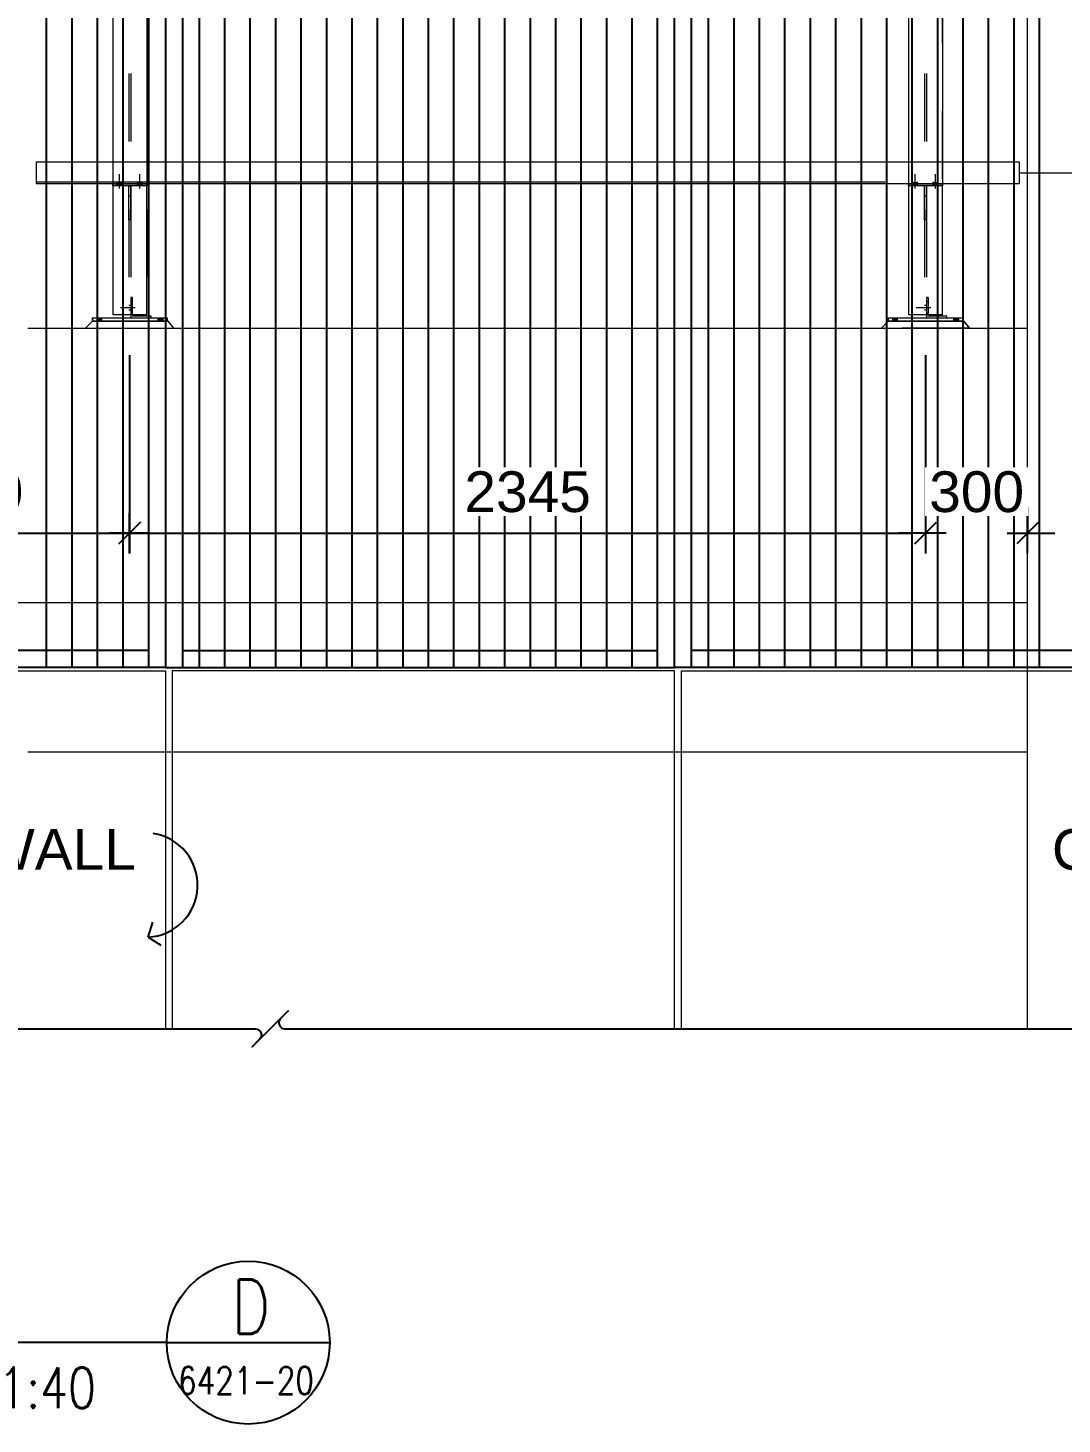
# Model space of a CAD drawing. Header units: millimetres. Extents: x 663313 to 1226001, y 1431724 to 1620898.
# Drawn here: x 663633.916 to 663636.962, y 1524693.932 to 1524698.047 of the extents above; entities that cross this region are included whole.
import ezdxf
from ezdxf.enums import TextEntityAlignment as Align

# ---------------------------------------------------------------- set-up
doc = ezdxf.new("R2010")
doc.units = ezdxf.units.MM
for name, pattern in [('Grid Line', [22.225, 12.7, -3.175, 3.175, -3.175]), ('HIDDEN', [0.375, 0.25, -0.125]), ('XKITLINE00', [0]), ('XKITLINE02', [4, 2, -2])]:
    doc.linetypes.add(name, pattern=pattern)
doc.layers.get('Defpoints').update_dxf_attribs({"color": 140})
doc.layers.add('000 - 0_HIDE_OBJ_FRAMING_DEF_SUB', color=1, linetype='Continuous', plot=False)
for name, color, linetype in [('000 - D I M', 1, 'Continuous'), ('DIM', 1, 'Continuous'), ('REVISE', 3, 'Continuous')]:
    doc.layers.add(name, color=color, linetype=linetype)
for name, color, linetype, lineweight in [('A-FLOR-E', 2, 'Continuous', 9), ('Bolt', 7, 'Continuous', 0), ('Part', 2, 'Continuous', 0), ('S-GRID', 1, 'Continuous', 9)]:
    doc.layers.add(name, color=color, linetype=linetype, lineweight=lineweight)
doc.styles.add('Arial', font='arial.ttf')
doc.styles.add('RomanS', font='romans.shx', dxfattribs={"width": 0.8})
doc.dimstyles.new('Dim - 40 - End', dxfattribs={"dimscale": 0.04, "dimtxt": 3, "dimasz": 1, "dimexe": 0, "dimexo": 2.5, "dimgap": 1.5, "dimtad": 1, "dimdec": 0, "dimlfac": 1000, "dimzin": 1, "dimdsep": 46, "dimtxsty": 'Arial', "dimblk": 'END', "dimcen": 0.09, "dimclrd": 1, "dimclre": 49, "dimclrt": 3, "dimadec": 0, "dimazin": 0, "dimtfac": 1, "dimtdec": 0, "dimtix": 1, "dimtofl": 0, "dimtmove": 2, "dimatfit": 3, "dimfxl": 1, "dimtfill": 1, "dimtfillclr": 256, "dimtolj": 1, "dimtzin": 0, "dimarcsym": 0})

# ---------------------------------------------------------------- blocks, each defined once
blk = doc.blocks.new('GM_Louver Grill Vertical Z1 - Z Profile-23736417-ENT 4 ELE-3 sheet')
at = {"layer": '000 - 0_HIDE_OBJ_FRAMING_DEF_SUB'}
blk.add_line((-1809423.6, 105340), (-1809423.6, 115350), dxfattribs=at)
blk = doc.blocks.new('8')
at = {"layer": '000 - 0_HIDE_OBJ_FRAMING_DEF_SUB'}
for p, q in [((185524.8, 115350), (185524.8, 105340)), ((185624.8, 115350), (185624.8, 105340)), ((187024.8, 105340), (187024.8, 115350)), ((187124.8, 105340), (187124.8, 115350)), ((185524.8, 105390), (184124.8, 105390)), ((185624.8, 105390), (187024.8, 105390)), ((188524.8, 105390), (187124.8, 105390))]:
    blk.add_line(p, q, dxfattribs=at)
for points in [[(184074.8, 115350), (185574.8, 115350), (185574.8, 105340), (184074.8, 105340)], [(187074.8, 115350), (185574.8, 115350), (185574.8, 105340), (187074.8, 105340)], [(187074.8, 115350), (188574.8, 115350), (188574.8, 105340), (187074.8, 105340)]]:
    blk.add_lwpolyline(points, close=True, dxfattribs=at)
for p in [(1994648.5, 0), (1994723.5, 0), (1994798.5, 0), (1994873.5, 0), (1995098.5, 0), (1995173.5, 0), (1995248.5, 0), (1995323.5, 0), (1995398.5, 0), (1995473.5, 0), (1995548.5, 0), (1995623.5, 0), (1995698.5, 0), (1995773.5, 0), (1995848.5, 0), (1995923.5, 0), (1995998.5, 0), (1996073.5, 0), (1996148.5, 0), (1996223.5, 0), (1996298.5, 0), (1996373.5, 0), (1996598.5, 0), (1996673.5, 0), (1996748.5, 0), (1996823.5, 0), (1996898.5, 0), (1996973.5, 0), (1997048.5, 0), (1997123.5, 0), (1997198.5, 0), (1997273.5, 0), (1997348.5, 0), (1997423.5, 0), (1997498.5, 0), (1997573.5, 0)]:
    blk.add_blockref('GM_Louver Grill Vertical Z1 - Z Profile-23736417-ENT 4 ELE-3 sheet', p, dxfattribs=at)
blk = doc.blocks.new('*A3562473')
at = {"layer": 'Part', "linetype": 'XKITLINE02', "lineweight": 0}
for p, q in [((668.547237, 131.130227), (668.547237, 84.030227)), ((669.017236, 131.130227), (669.017236, 84.030227)), ((669.017237, 131.130227), (669.017237, 84.030227)), ((669.077236, 131.130227), (669.077236, 84.030227)), ((669.077237, 131.130227), (669.077237, 84.030227)), ((669.547237, 131.130227), (669.547237, 84.030227)), ((668.547236, 88.530227), (668.547236, 87.820227)), ((669.547236, 88.530227), (669.547236, 87.820227)), ((669.547236, 84.030227), (669.547237, 84.030227)), ((669.547237, 84.030227), (669.547236, 84.030227))]:
    blk.add_line(p, q, dxfattribs=at)
at = {"layer": 'Part', "linetype": 'XKITLINE00', "lineweight": 0}
for p, q in [((668.547236, 102.820227), (668.547236, 88.530227)), ((669.547236, 102.820227), (669.547236, 88.530227)), ((668.547236, 87.820227), (668.547236, 84.030227)), ((669.547236, 84.030227), (669.547236, 87.820227)), ((668.547236, 84.030227), (669.547236, 84.030227))]:
    blk.add_line(p, q, dxfattribs=at)
blk = doc.blocks.new('*A3565474')
at = {"layer": 'Part', "linetype": 'XKITLINE02', "lineweight": 0}
for p, q in [((691.987211, 131.130227), (691.987211, 84.030227)), ((692.45721, 131.130227), (692.45721, 84.030227)), ((692.457211, 131.130227), (692.457211, 84.030227)), ((692.51721, 131.130227), (692.51721, 84.030227)), ((692.517211, 131.130227), (692.517211, 84.030227)), ((692.987211, 84.030227), (692.987211, 131.130227)), ((691.98721, 88.530227), (691.98721, 87.820227)), ((692.98721, 88.530227), (692.98721, 87.820227)), ((692.987211, 84.030227), (692.98721, 84.030227)), ((692.987211, 84.030227), (692.98721, 84.030227))]:
    blk.add_line(p, q, dxfattribs=at)
at = {"layer": 'Part', "linetype": 'XKITLINE00', "lineweight": 0}
for p, q in [((691.98721, 102.820227), (691.98721, 88.530227)), ((692.98721, 102.820227), (692.98721, 88.530227)), ((691.98721, 87.820227), (691.98721, 84.030227)), ((692.98721, 84.030227), (692.98721, 87.820227)), ((691.98721, 84.030227), (692.98721, 84.030227))]:
    blk.add_line(p, q, dxfattribs=at)
blk = doc.blocks.new('*A3608475')
at = {"layer": 'Bolt'}
for points in [[(668.217, 83.93), (668.217, 83.83), (668.077, 83.83), (668.077, 83.93)], [(670.017, 83.93), (670.017, 83.83), (669.877, 83.83), (669.877, 83.93)]]:
    blk.add_hatch(color=256, dxfattribs=at).paths.add_polyline_path(points, flags=17)
at = {"layer": 'Bolt', "linetype": 'XKITLINE00', "lineweight": 0}
for p, q in [((668.077, 83.93), (668.077, 83.83)), ((668.147, 83.93), (668.147, 83.83)), ((668.217, 83.93), (668.217, 83.83)), ((669.877, 83.93), (669.877, 83.83)), ((669.947, 83.93), (669.947, 83.83)), ((670.017, 83.93), (670.017, 83.83))]:
    blk.add_line(p, q, dxfattribs=at)
blk = doc.blocks.new('*A3609476')
at = {"layer": 'Bolt', "linetype": 'XKITLINE02', "lineweight": 0}
for p, q in [((669.127237, 84.400227), (669.077237, 84.400227)), ((669.206437, 84.230227), (668.777237, 84.230227)), ((669.077237, 84.300227), (669.017237, 84.300227)), ((669.077237, 84.160227), (669.017237, 84.160227)), ((669.127237, 84.060227), (669.077237, 84.060227))]:
    blk.add_line(p, q, dxfattribs=at)
blk = doc.blocks.new('*A3610477')
at = {"layer": 'Part', "linetype": 'XKITLINE00', "lineweight": 0}
for p, q in [((667.747235, 83.630227), (667.947236, 83.830227)), ((667.947236, 83.830227), (667.947237, 83.830227)), ((670.177237, 83.830227), (667.947236, 83.830227)), ((670.347235, 83.630227), (670.177236, 83.830227))]:
    blk.add_line(p, q, dxfattribs=at)
at = {"layer": 'Part', "linetype": 'XKITLINE02', "lineweight": 0}
for p, q in [((667.747235, 83.630227), (670.347238, 83.630227)), ((667.747238, 83.630227), (667.947237, 83.830227)), ((670.347238, 83.630227), (670.177237, 83.830227))]:
    blk.add_line(p, q, dxfattribs=at)
blk = doc.blocks.new('*A3611478')
at = {"layer": 'Part', "linetype": 'XKITLINE02', "lineweight": 0}
for p, q in [((669.127237, 84.530227), (669.077236, 84.530227)), ((669.077236, 84.530227), (669.077236, 84.030227)), ((669.127236, 84.030227), (669.127236, 84.530227)), ((669.677237, 83.930227), (669.677237, 83.980227)), ((669.077236, 83.930227), (669.677237, 83.930227))]:
    blk.add_line(p, q, dxfattribs=at)
at = {"layer": 'Part', "linetype": 'XKITLINE00', "lineweight": 0}
for p, q in [((669.077236, 84.030227), (669.077236, 83.930227)), ((669.127236, 84.030227), (669.127236, 83.980227)), ((669.677236, 83.980227), (669.127236, 83.980227)), ((669.677236, 83.930227), (669.677236, 83.980227))]:
    blk.add_line(p, q, dxfattribs=at)
blk = doc.blocks.new('*A3612479')
at = {"layer": 'Part', "linetype": 'XKITLINE00', "lineweight": 0}
for p, q in [((667.947237, 83.930227), (667.947236, 83.930227)), ((667.947236, 83.930227), (670.147236, 83.930227)), ((667.947236, 83.830227), (667.947236, 83.930227)), ((667.947237, 83.830227), (667.947236, 83.830227)), ((667.947236, 83.830227), (670.147236, 83.830227)), ((670.147237, 83.930227), (670.147236, 83.930227)), ((670.147236, 83.830227), (670.147236, 83.930227)), ((670.147237, 83.830227), (670.147236, 83.830227))]:
    blk.add_line(p, q, dxfattribs=at)
at = {"layer": 'Part', "linetype": 'XKITLINE02', "lineweight": 0}
for p, q in [((667.947237, 83.930227), (667.947237, 83.830227)), ((670.147236, 83.930227), (670.147237, 83.930227)), ((670.147236, 83.830227), (670.147237, 83.830227)), ((670.147237, 83.930227), (670.147237, 83.830227))]:
    blk.add_line(p, q, dxfattribs=at)
blk = doc.blocks.new('*A3613480')
at = {"layer": 'Part', "linetype": 'XKITLINE00', "lineweight": 0}
for p, q in [((669.017234, 87.820227), (669.077234, 87.820227)), ((669.017234, 87.520227), (669.017234, 87.820227)), ((669.077236, 87.820227), (669.077234, 87.820227)), ((669.077234, 87.820227), (669.077234, 87.520227)), ((669.077234, 87.520227), (669.017234, 87.520227)), ((669.017236, 86.820227), (669.017234, 87.520227)), ((669.077234, 87.520227), (669.077236, 86.820227)), ((669.077236, 86.820227), (669.017236, 86.820227))]:
    blk.add_line(p, q, dxfattribs=at)
at = {"layer": 'Part', "linetype": 'XKITLINE02', "lineweight": 0}
for p, q in [((669.017236, 86.820227), (669.017236, 87.820227)), ((669.077234, 87.820227), (669.077236, 87.820227)), ((669.077236, 86.820227), (669.077236, 87.820227))]:
    blk.add_line(p, q, dxfattribs=at)
blk = doc.blocks.new('*A3614481')
at = {"layer": 'Part', "linetype": 'XKITLINE00', "lineweight": 0}
for p, q in [((668.547234, 87.820227), (668.547234, 87.880227)), ((669.547234, 87.820227), (668.547234, 87.820227)), ((669.547234, 87.820227), (669.547234, 87.880227)), ((669.547236, 87.820227), (669.547234, 87.820227))]:
    blk.add_line(p, q, dxfattribs=at)
at = {"layer": 'Part', "linetype": 'XKITLINE02', "lineweight": 0}
for p, q in [((668.547234, 87.880227), (668.547236, 87.880227)), ((668.547234, 87.880227), (669.547236, 87.880227)), ((668.547236, 87.880227), (668.547236, 87.820227)), ((669.547234, 87.820227), (669.547236, 87.820227)), ((669.547236, 87.820227), (669.547236, 87.880227))]:
    blk.add_line(p, q, dxfattribs=at)
blk = doc.blocks.new('*A3615482')
at = {"layer": 'Bolt'}
for points in [[(668.817, 87.94), (668.817, 87.88), (668.677, 87.88), (668.677, 87.94)], [(668.817, 87.88), (668.817, 87.82), (668.677, 87.82), (668.677, 87.88)], [(669.417, 87.94), (669.417, 87.88), (669.277, 87.88), (669.277, 87.94)], [(669.417, 87.88), (669.417, 87.82), (669.277, 87.82), (669.277, 87.88)]]:
    blk.add_hatch(color=256, dxfattribs=at).paths.add_polyline_path(points, flags=17)
at = {"layer": 'Bolt', "linetype": 'XKITLINE00', "lineweight": 0}
for p, q in [((668.747, 87.741), (668.747, 88.17)), ((669.347, 87.741), (669.347, 88.17)), ((668.677, 87.88), (668.677, 87.94)), ((668.677, 87.82), (668.677, 87.88)), ((668.817, 87.88), (668.817, 87.94)), ((668.817, 87.82), (668.817, 87.88)), ((669.277, 87.88), (669.277, 87.94)), ((669.277, 87.82), (669.277, 87.88)), ((669.417, 87.88), (669.417, 87.94)), ((669.417, 87.82), (669.417, 87.88))]:
    blk.add_line(p, q, dxfattribs=at)
blk = doc.blocks.new('*A3616483')
at = {"layer": 'Part', "linetype": 'XKITLINE00', "lineweight": 0}
for p, q in [((691.387211, 83.930227), (691.38721, 83.930227)), ((691.38721, 83.930227), (693.58721, 83.930227)), ((691.38721, 83.930227), (691.38721, 83.830227)), ((691.38721, 83.830227), (691.387211, 83.830227)), ((693.58721, 83.830227), (691.38721, 83.830227)), ((693.58721, 83.930227), (693.587211, 83.930227)), ((693.58721, 83.930227), (693.58721, 83.830227)), ((693.587211, 83.830227), (693.58721, 83.830227))]:
    blk.add_line(p, q, dxfattribs=at)
at = {"layer": 'Part', "linetype": 'XKITLINE02', "lineweight": 0}
for p, q in [((691.387211, 83.830227), (691.387211, 83.930227)), ((693.587211, 83.930227), (693.58721, 83.930227)), ((693.587211, 83.830227), (693.58721, 83.830227)), ((693.587211, 83.930227), (693.587211, 83.830227))]:
    blk.add_line(p, q, dxfattribs=at)
blk = doc.blocks.new('*A3617484')
at = {"layer": 'Part', "linetype": 'XKITLINE02', "lineweight": 0}
for p, q in [((692.567211, 84.530227), (692.51721, 84.530227)), ((692.517211, 84.530227), (692.51721, 84.030227)), ((692.567211, 84.530227), (692.56721, 84.030227)), ((693.117211, 83.930227), (693.117211, 83.980227)), ((692.51721, 83.930227), (693.117211, 83.930227))]:
    blk.add_line(p, q, dxfattribs=at)
at = {"layer": 'Part', "linetype": 'XKITLINE00', "lineweight": 0}
for p, q in [((692.51721, 84.030227), (692.51721, 83.930227)), ((692.56721, 84.030227), (692.56721, 83.980227)), ((693.11721, 83.980227), (692.56721, 83.980227)), ((693.11721, 83.930227), (693.11721, 83.980227))]:
    blk.add_line(p, q, dxfattribs=at)
blk = doc.blocks.new('*A3618485')
at = {"layer": 'Part', "linetype": 'XKITLINE00', "lineweight": 0}
for p, q in [((691.187209, 83.630227), (691.38721, 83.830227)), ((691.387211, 83.830227), (691.38721, 83.830227)), ((691.38721, 83.830227), (693.617211, 83.830227)), ((693.787209, 83.630227), (693.61721, 83.830227))]:
    blk.add_line(p, q, dxfattribs=at)
at = {"layer": 'Part', "linetype": 'XKITLINE02', "lineweight": 0}
for p, q in [((693.787212, 83.630227), (691.187209, 83.630227)), ((691.187212, 83.630227), (691.387211, 83.830227)), ((693.61721, 83.830227), (693.617211, 83.830227)), ((693.617211, 83.830227), (693.787212, 83.630227))]:
    blk.add_line(p, q, dxfattribs=at)
blk = doc.blocks.new('*A3619486')
at = {"layer": 'Bolt', "linetype": 'XKITLINE02', "lineweight": 0}
for p, q in [((692.567211, 84.400227), (692.517211, 84.400227)), ((692.646411, 84.230227), (692.217211, 84.230227)), ((692.517211, 84.300227), (692.457211, 84.300227)), ((692.517211, 84.160227), (692.457211, 84.160227)), ((692.567211, 84.060227), (692.517211, 84.060227))]:
    blk.add_line(p, q, dxfattribs=at)
blk = doc.blocks.new('*A3620487')
at = {"layer": 'Bolt'}
for points in [[(691.657, 83.93), (691.657, 83.83), (691.517, 83.83), (691.517, 83.93)], [(693.457, 83.93), (693.457, 83.83), (693.317, 83.83), (693.317, 83.93)]]:
    blk.add_hatch(color=256, dxfattribs=at).paths.add_polyline_path(points, flags=17)
at = {"layer": 'Bolt', "linetype": 'XKITLINE00', "lineweight": 0}
for p, q in [((691.517, 83.93), (691.517, 83.83)), ((691.587, 83.93), (691.587, 83.83)), ((691.657, 83.93), (691.657, 83.83)), ((693.317, 83.93), (693.317, 83.83)), ((693.387, 83.93), (693.387, 83.83)), ((693.457, 83.93), (693.457, 83.83))]:
    blk.add_line(p, q, dxfattribs=at)
blk = doc.blocks.new('*A3621488')
at = {"layer": 'Part', "linetype": 'XKITLINE00', "lineweight": 0}
for p, q in [((692.517208, 87.820227), (692.457208, 87.820227)), ((692.457208, 87.520227), (692.457208, 87.820227)), ((692.51721, 87.820227), (692.517208, 87.820227)), ((692.517208, 87.820227), (692.517208, 87.520227)), ((692.517208, 87.520227), (692.457208, 87.520227)), ((692.45721, 86.820227), (692.457208, 87.520227)), ((692.517208, 87.520227), (692.51721, 86.820227)), ((692.51721, 86.820227), (692.45721, 86.820227))]:
    blk.add_line(p, q, dxfattribs=at)
at = {"layer": 'Part', "linetype": 'XKITLINE02', "lineweight": 0}
for p, q in [((692.45721, 86.820227), (692.45721, 87.820227)), ((692.51721, 87.820227), (692.517208, 87.820227)), ((692.51721, 86.820227), (692.51721, 87.820227))]:
    blk.add_line(p, q, dxfattribs=at)
blk = doc.blocks.new('*A3622489')
at = {"layer": 'Part', "linetype": 'XKITLINE00', "lineweight": 0}
for p, q in [((691.987208, 87.820227), (691.987208, 87.880227)), ((692.987208, 87.820227), (691.987208, 87.820227)), ((692.987208, 87.820227), (692.987208, 87.880227)), ((692.98721, 87.820227), (692.987208, 87.820227))]:
    blk.add_line(p, q, dxfattribs=at)
at = {"layer": 'Part', "linetype": 'XKITLINE02', "lineweight": 0}
for p, q in [((691.987208, 87.880227), (691.98721, 87.880227)), ((691.987208, 87.880227), (692.98721, 87.880227)), ((691.98721, 87.880227), (691.98721, 87.820227)), ((692.987208, 87.820227), (692.98721, 87.820227)), ((692.98721, 87.880227), (692.98721, 87.820227))]:
    blk.add_line(p, q, dxfattribs=at)
blk = doc.blocks.new('*A3623490')
at = {"layer": 'Bolt'}
for points in [[(692.257, 87.94), (692.257, 87.88), (692.117, 87.88), (692.117, 87.94)], [(692.257, 87.88), (692.257, 87.82), (692.117, 87.82), (692.117, 87.88)], [(692.857, 87.94), (692.857, 87.88), (692.717, 87.88), (692.717, 87.94)], [(692.857, 87.88), (692.857, 87.82), (692.717, 87.82), (692.717, 87.88)]]:
    blk.add_hatch(color=256, dxfattribs=at).paths.add_polyline_path(points, flags=17)
at = {"layer": 'Bolt', "linetype": 'XKITLINE00', "lineweight": 0}
for p, q in [((692.187, 87.741), (692.187, 88.17)), ((692.787, 87.741), (692.787, 88.17)), ((692.117, 87.88), (692.117, 87.94)), ((692.117, 87.82), (692.117, 87.88)), ((692.257, 87.88), (692.257, 87.94)), ((692.257, 87.82), (692.257, 87.88)), ((692.717, 87.88), (692.717, 87.94)), ((692.717, 87.82), (692.717, 87.88)), ((692.857, 87.88), (692.857, 87.94)), ((692.857, 87.82), (692.857, 87.88))]:
    blk.add_line(p, q, dxfattribs=at)
blk = doc.blocks.new('END')
at = {"color": 1}
for p, q in [((0, 1.5), (0, -1.5)), ((1.5, 0), (-1.5, 0))]:
    blk.add_line(p, q, dxfattribs=at)
at = {"color": 3}
blk.add_line((-0.8, -0.8), (0.8, 0.8), dxfattribs=at)
blk = doc.blocks.new('*D3943')
at = {"layer": '000 - D I M', "color": 49, "lineweight": -2, "transparency": 16777216}
for p, q in [((663634.2154, 1524697.0825), (663634.2154, 1524696.5581)), ((663633.2159, 1524696.4525), (663633.2159, 1524696.5581))]:
    blk.add_line(p, q, dxfattribs=at)
at = {"layer": '000 - D I M', "color": 1, "lineweight": -2, "transparency": 16777216}
blk.add_line((663633.2559, 1524696.5581), (663634.1754, 1524696.5581), dxfattribs=at)
at = {"layer": 'Defpoints', "color": 0, "transparency": 16777216}
for p in [(663634.2154, 1524697.1825), (663634.2154, 1524696.5581), (663633.2159, 1524696.3525)]:
    blk.add_point(p, dxfattribs=at)
at = {"layer": '000 - D I M', "color": 1, "lineweight": -2, "transparency": 16777216, "xscale": 0.04, "yscale": 0.04, "zscale": 0.04, "rotation": 180}
blk.add_blockref('END', (663633.2159, 1524696.5581), dxfattribs=at)
at = {"layer": '000 - D I M', "color": 1, "lineweight": -2, "transparency": 16777216, "xscale": 0.04, "yscale": 0.04, "zscale": 0.04}
blk.add_blockref('END', (663634.2154, 1524696.5581), dxfattribs=at)
at = {"layer": '000 - D I M', "color": 3, "transparency": 16777216, "insert": (663633.7157, 1524696.6793), "char_height": 0.12, "attachment_point": 5, "style": 'Arial', "bg_fill": 3, "box_fill_scale": 1.1, "bg_fill_color": 256, "bg_fill_true_color": 13158600, "bg_fill_transparency": 0}
blk.add_mtext('\\A1;1000', dxfattribs=at)
blk = doc.blocks.new('*D3944')
at = {"layer": '000 - D I M', "color": 49, "lineweight": -2, "transparency": 16777216}
for p, q in [((663634.2154, 1524697.0825), (663634.2154, 1524696.5581)), ((663636.5604, 1524697.0825), (663636.5604, 1524696.5581))]:
    blk.add_line(p, q, dxfattribs=at)
at = {"layer": '000 - D I M', "color": 1, "lineweight": -2, "transparency": 16777216}
blk.add_line((663634.2554, 1524696.5581), (663636.5204, 1524696.5581), dxfattribs=at)
at = {"layer": 'Defpoints', "color": 0, "transparency": 16777216}
for p in [(663634.2154, 1524697.1825), (663636.5604, 1524697.1825), (663636.5604, 1524696.5581)]:
    blk.add_point(p, dxfattribs=at)
at = {"layer": '000 - D I M', "color": 1, "lineweight": -2, "transparency": 16777216, "xscale": 0.04, "yscale": 0.04, "zscale": 0.04, "rotation": 180}
blk.add_blockref('END', (663634.2154, 1524696.5581), dxfattribs=at)
at = {"layer": '000 - D I M', "color": 1, "lineweight": -2, "transparency": 16777216, "xscale": 0.04, "yscale": 0.04, "zscale": 0.04}
blk.add_blockref('END', (663636.5604, 1524696.5581), dxfattribs=at)
at = {"layer": '000 - D I M', "color": 3, "transparency": 16777216, "insert": (663635.3879, 1524696.6794), "char_height": 0.12, "attachment_point": 5, "style": 'Arial', "bg_fill": 3, "box_fill_scale": 1.1, "bg_fill_color": 256, "bg_fill_true_color": 13158600, "bg_fill_transparency": 0}
blk.add_mtext('\\A1;2345', dxfattribs=at)
blk = doc.blocks.new('*D3945')
at = {"layer": '000 - D I M', "color": 49, "lineweight": -2, "transparency": 16777216}
for p, q in [((663636.5604, 1524697.0825), (663636.5604, 1524696.5581)), ((663636.8609, 1524696.6334), (663636.8609, 1524696.5581))]:
    blk.add_line(p, q, dxfattribs=at)
at = {"layer": '000 - D I M', "color": 1, "lineweight": -2, "transparency": 16777216}
for p, q in [((663636.5204, 1524696.5581), (663636.4804, 1524696.5581)), ((663636.9009, 1524696.5581), (663636.9409, 1524696.5581))]:
    blk.add_line(p, q, dxfattribs=at)
at = {"layer": 'Defpoints', "color": 0, "transparency": 16777216}
for p in [(663636.5604, 1524697.1825), (663636.8609, 1524696.5581)]:
    blk.add_point(p, dxfattribs=at)
at = {"layer": '000 - D I M', "color": 1, "lineweight": -2, "transparency": 16777216, "xscale": 0.04, "yscale": 0.04, "zscale": 0.04}
blk.add_blockref('END', (663636.5604, 1524696.5581), dxfattribs=at)
at = {"layer": '000 - D I M', "color": 1, "lineweight": -2, "transparency": 16777216, "xscale": 0.04, "yscale": 0.04, "zscale": 0.04, "rotation": 180}
blk.add_blockref('END', (663636.8609, 1524696.5581), dxfattribs=at)
at = {"layer": '000 - D I M', "color": 3, "transparency": 16777216, "insert": (663636.7107, 1524696.6794), "char_height": 0.12, "attachment_point": 5, "style": 'Arial', "bg_fill": 3, "box_fill_scale": 1.1, "bg_fill_color": 256, "bg_fill_true_color": 13158600, "bg_fill_transparency": 0}
blk.add_mtext('\\A1;300', dxfattribs=at)
at = {"layer": 'Defpoints', "color": 0, "transparency": 16777216}
blk.add_point((663636.8609, 1524696.7334), dxfattribs=at)
blk = doc.blocks.new('123')
at = {"layer": '000 - 0_HIDE_OBJ_FRAMING_DEF_SUB'}
for q in [(-724.5, 0), (882, 0)]:
    blk.add_line((518.4, 0), q, dxfattribs=at)
blk.add_circle((700.2, 0), 181.8, dxfattribs=at)
at = {"layer": '000 - 0_HIDE_OBJ_FRAMING_DEF_SUB', "color": 5, "style": 'RomanS', "width": 0.8}
blk.add_attdef('DETAIL', text='', height=136.4, dxfattribs=at).set_placement((-711.5, 125.5), align=Align.MIDDLE_LEFT)
blk.add_attdef('TEXT', text='', height=121.2, dxfattribs=at).set_placement((706.1, 80.6), align=Align.MIDDLE_CENTER)
at = {"layer": '000 - 0_HIDE_OBJ_FRAMING_DEF_SUB', "color": 3, "style": 'RomanS', "width": 0.8}
for tag, p in [('SCALE', (-704.4, -100.8)), ('1:10', (142.2, -100.8))]:
    blk.add_attdef(tag, text='', height=90.9, dxfattribs=at).set_placement(p, align=Align.MIDDLE_LEFT)
for p in [(695.1, -84.5), (695.1, -197.4)]:
    blk.add_attdef('TEXT', text='', height=60.6, dxfattribs=at).set_placement(p, align=Align.MIDDLE_CENTER)

msp = doc.modelspace()

# ---------------------------------------------------------------- linework, layer by layer
at = {"layer": 'A-FLOR-E', "color": 1, "linetype": 'HIDDEN', "ltscale": 20}
msp.add_line((663636.8609, 1524695.9125), (663633.9159, 1524695.9125), dxfattribs=at)
at = {"layer": 'A-FLOR-E', "color": 4, "ltscale": 20}
msp.add_lwpolyline([(663636.8609, 1524695.0972), (663636.8609, 1524705.4625), (663637.2609, 1524705.4625), (663637.2609, 1524695.0972)], dxfattribs=at)
at = {"layer": 'DIM', "color": 1, "linetype": 'ByBlock'}
for q in [(663634.2838, 1524695.4114), (663634.3076, 1524695.344)]:
    msp.add_line((663634.2702, 1524695.3674), q, dxfattribs=at)
at = {"layer": 'DIM', "color": 1, "ltscale": 15}
msp.add_lwpolyline([(663628.0374, 1524695.0972), (663634.5867, 1524695.0972, -0.637752), (663634.5984, 1524695.0665), (663634.5761, 1524695.044), (663634.6826, 1524695.1505), (663634.6592, 1524695.1266, 0.61005), (663634.6721, 1524695.0972), (663640.7133, 1524695.0972)], format="xyb", dxfattribs=at)
at = {"layer": 'DIM', "color": 1, "linetype": 'ByBlock'}
msp.add_arc((663634.2624, 1524695.5206), 0.1535, 272.9237, 81.433, dxfattribs=at)
at = {"layer": 'Part', "linetype": 'XKITLINE00', "lineweight": 0}
msp.add_line((663633.9159, 1524697.1625), (663636.8599, 1524697.1625), dxfattribs=at)
msp.add_lwpolyline([(663633.9409, 1524697.6525), (663636.8359, 1524697.6525), (663636.8359, 1524697.5875), (663633.9409, 1524697.5875)], close=True, dxfattribs=at)
for points in [[(663632.8409, 1524695.0972), (663632.8409, 1524696.1525), (663634.3209, 1524696.1525), (663634.3209, 1524695.0972)], [(663635.8209, 1524695.0972), (663635.8209, 1524696.1525), (663634.3409, 1524696.1525), (663634.3409, 1524695.0972)], [(663635.8409, 1524695.0972), (663635.8409, 1524696.1525), (663637.3209, 1524696.1525), (663637.3209, 1524695.0972)]]:
    msp.add_lwpolyline(points, dxfattribs=at)
at = {"layer": 'S-GRID', "color": 251, "linetype": 'HIDDEN', "ltscale": 10}
msp.add_line((663636.8359, 1524697.62), (663637.5812, 1524697.62), dxfattribs=at)
at = {"layer": 'S-GRID', "color": 2, "linetype": 'HIDDEN', "ltscale": 10}
msp.add_line((663633.9409, 1524697.5935), (663636.8359, 1524697.5935), dxfattribs=at)
at = {"layer": 'S-GRID', "linetype": 'Grid Line', "ltscale": 0.6}
msp.add_line((663636.8609, 1524696.3525), (663624.6549, 1524696.3525), dxfattribs=at)

# ---------------------------------------------------------------- block references
at = {"xscale": 0.001, "yscale": 0.001, "zscale": 0.001}
msp.add_blockref('8', (663448.7461, 1524590.8225), dxfattribs=at)
at = {"lineweight": 0, "xscale": 0.1, "yscale": 0.1, "zscale": 0.1}
for name in ['*A3562473', '*A3565474', '*A3615482', '*A3623490', '*A3614481', '*A3613480', '*A3622489', '*A3621488', '*A3609476', '*A3611478', '*A3619486', '*A3617484', '*A3612479', '*A3608475', '*A3616483', '*A3620487', '*A3610477', '*A3618485']:
    msp.add_blockref(name, (663567.3112, 1524688.7994), dxfattribs=at)
ref = msp.add_blockref('123', (663633.6407, 1524694.172), dxfattribs=dict(xscale=0.00132, yscale=0.00132, zscale=0.00132))
ref.add_attrib('1:10', '1:40', dxfattribs={"layer": '000 - 0_HIDE_OBJ_FRAMING_DEF_SUB', "color": 3, "height": 0.12, "style": 'RomanS', "width": 0.8}).set_placement((663633.8284, 1524694.039), align=Align.MIDDLE_LEFT)
ref.add_attrib('TEXT', 'D', dxfattribs={"layer": '000 - 0_HIDE_OBJ_FRAMING_DEF_SUB', "color": 5, "height": 0.16, "style": 'RomanS', "width": 0.8}).set_placement((663634.5727, 1524694.2784), align=Align.MIDDLE_CENTER)
ref.add_attrib('TEXT', '6421-20', dxfattribs={"layer": '000 - 0_HIDE_OBJ_FRAMING_DEF_SUB', "color": 3, "height": 0.08, "style": 'RomanS', "width": 0.8}).set_placement((663634.5583, 1524694.0605), align=Align.MIDDLE_CENTER)
ref.add_attrib('DETAIL', 'ELEVATION', dxfattribs={"layer": '000 - 0_HIDE_OBJ_FRAMING_DEF_SUB', "color": 5, "height": 0.18, "style": 'RomanS', "width": 0.8}).set_placement((663632.7016, 1524694.3377), align=Align.MIDDLE_LEFT)
ref.add_attrib('SCALE', 'SCALE', dxfattribs={"layer": '000 - 0_HIDE_OBJ_FRAMING_DEF_SUB', "color": 3, "height": 0.12, "style": 'RomanS', "width": 0.8}).set_placement((663632.7109, 1524694.039), align=Align.MIDDLE_LEFT)

# ---------------------------------------------------------------- next in the draw order: texts
at = {"layer": 'REVISE', "color": 3, "insert": (663633.5868, 1524695.625), "char_height": 0.12, "attachment_point": 5, "style": 'Arial', "bg_fill": 3, "box_fill_scale": 1.1, "bg_fill_color": 256, "bg_fill_true_color": 13158600, "bg_fill_transparency": 0}
msp.add_mtext('\\A1;PRECAST WALL', dxfattribs=at)
at = {"layer": 'REVISE', "color": 3, "insert": (663637.0861, 1524695.625), "char_height": 0.12, "width": 0.280732, "attachment_point": 5, "style": 'Arial', "bg_fill": 3, "box_fill_scale": 1.1, "bg_fill_color": 256, "bg_fill_true_color": 13158600, "bg_fill_transparency": 0}
msp.add_mtext('\\A1;C25', dxfattribs=at)

# ---------------------------------------------------------------- next in the draw order: dimensions: what is measured, and where the dimension line sits
at = {"layer": '000 - D I M'}
dim = msp.add_linear_dim(base=(663634.21543, 1524696.55807), p1=(663633.21592, 1524696.35245), p2=(663634.21543, 1524697.18245), dimstyle='Dim - 40 - End', dxfattribs=at)
dim.commit()
dim.dimension.update_dxf_attribs({"geometry": '*D3943', "text_midpoint": (663633.71568, 1524696.67934)})

# ---------------------------------------------------------------- next in the draw order: dimensions: what is measured, and where the dimension line sits
dim = msp.add_linear_dim(base=(663636.5604, 1524696.5581), p1=(663634.2154, 1524697.1825), p2=(663636.5604, 1524697.1825), dimstyle='Dim - 40 - End', dxfattribs=at)
dim.commit()
dim.dimension.update_dxf_attribs({"geometry": '*D3944', "text_midpoint": (663635.3879, 1524696.6794)})

# ---------------------------------------------------------------- next in the draw order: dimensions: what is measured, and where the dimension line sits
dim = msp.add_linear_dim(base=(663636.860922, 1524696.55807), p1=(663636.560425, 1524697.182451), p2=(663636.860922, 1524696.733378), dimstyle='Dim - 40 - End', dxfattribs=at)
dim.commit()
dim.dimension.update_dxf_attribs({"geometry": '*D3945', "text_midpoint": (663636.710673, 1524696.67938)})

doc.saveas('drawing.dxf')
